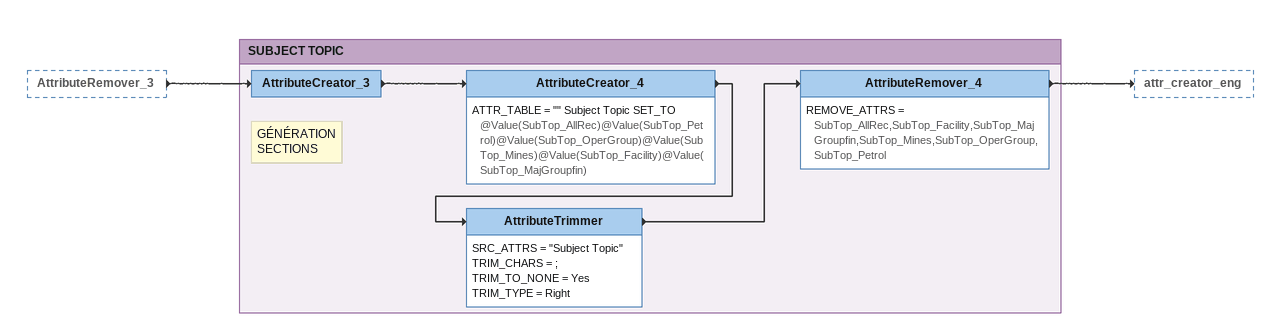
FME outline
AttributeRemover_3 [outside]
    -> AttributeCreator_3

Bookmark: SUBJECT TOPIC
Note: GÉNÉRATION / SECTIONS
AttributeCreator_3
    -> AttributeCreator_4
AttributeCreator_4
    ATTR_TABLE = "" Subject Topic SET_TO @Value(SubTop_AllRec)@Value(SubTop_Petrol)@Value(SubTop_OperGroup)@Value(SubTop_Mines)@Value(SubTop_Facility)@Value(SubTop_MajGroupfin)
    -> AttributeTrimmer
AttributeTrimmer
    SRC_ATTRS = "Subject Topic"
    TRIM_CHARS = ;
    TRIM_TO_NONE = Yes
    TRIM_TYPE = Right
    -> AttributeRemover_4
AttributeRemover_4
    REMOVE_ATTRS = SubTop_AllRec,SubTop_Facility,SubTop_MajGroupfin,SubTop_Mines,SubTop_OperGroup,SubTop_Petrol
    -> attr_creator_eng
